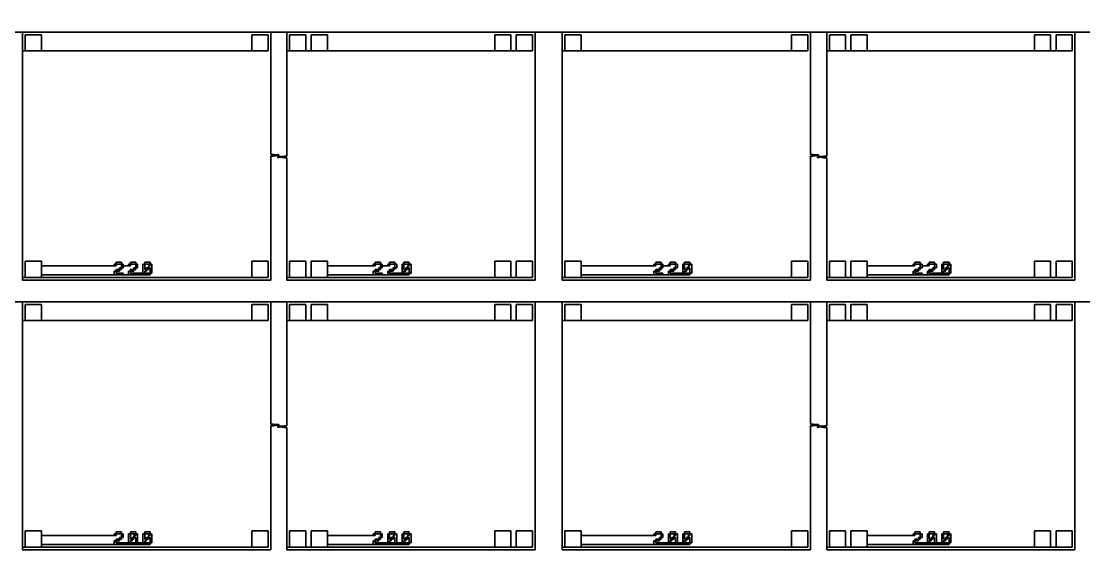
# Model space of a CAD drawing. Extents: x -10 to 10010, y -10 to 10010.
# Drawn here: x 2498 to 4466, y 4000 to 4980 of the extents above; entities that cross this region are included whole.
import ezdxf

# ---------------------------------------------------------------- set-up
doc = ezdxf.new("R2010")
doc.units = 0
for name, color, linetype in [('L100D0', 9, 'CONTINUOUS'), ('L5D0', 4, 'CONTINUOUS'), ('L6D0', 5, 'CONTINUOUS'), ('L7D0', 6, 'CONTINUOUS'), ('L8D0', 7, 'CONTINUOUS')]:
    doc.layers.add(name, color=color, linetype=linetype)

msp = doc.modelspace()

# ---------------------------------------------------------------- linework, layer by layer
at = {"layer": 'L100D0'}
for points in [[(8450, 4960), (1475, 4960), (1475, 5460)], [(2450, 4960), (2500, 4960), (2500, 4500), (2960, 4500), (2960, 4730), (2965, 4730), (2973, 4730.75), (2974.8, 4730.75), (2974.8, 4732.25), (2973, 4732.25), (2965, 4733), (2960, 4733), (2960, 4960), (2990, 4960), (2990, 4730), (2985, 4730), (2977, 4729.25), (2975.2, 4729.25), (2975.2, 4727.75), (2977, 4727.75), (2985, 4727), (2990, 4727), (2990, 4500), (3450, 4500), (3450, 4960), (3500, 4960), (3500, 4500), (3960, 4500), (3960, 4730), (3965, 4730), (3973, 4730.75), (3974.8, 4730.75), (3974.8, 4732.25), (3973, 4732.25), (3965, 4733), (3960, 4733), (3960, 4960), (3990, 4960), (3990, 4730), (3985, 4730), (3977, 4729.25), (3975.2, 4729.25), (3975.2, 4727.75), (3977, 4727.75), (3985, 4727), (3990, 4727), (3990, 4500), (4450, 4500), (4450, 4960), (4500, 4960)], [(8450, 4460), (1475, 4460)], [(2450, 4460), (2500, 4460), (2500, 4000), (2960, 4000), (2960, 4230), (2965, 4230), (2973, 4230.75), (2974.8, 4230.75), (2974.8, 4232.25), (2973, 4232.25), (2965, 4233), (2960, 4233), (2960, 4460), (2990, 4460), (2990, 4230), (2985, 4230), (2977, 4229.25), (2975.2, 4229.25), (2975.2, 4227.75), (2977, 4227.75), (2985, 4227), (2990, 4227), (2990, 4000), (3450, 4000), (3450, 4460), (3500, 4460), (3500, 4000), (3960, 4000), (3960, 4230), (3965, 4230), (3973, 4230.75), (3974.8, 4230.75), (3974.8, 4232.25), (3973, 4232.25), (3965, 4233), (3960, 4233), (3960, 4460), (3990, 4460), (3990, 4230), (3985, 4230), (3977, 4229.25), (3975.2, 4229.25), (3975.2, 4227.75), (3977, 4227.75), (3985, 4227), (3990, 4227), (3990, 4000), (4450, 4000), (4450, 4460), (4500, 4460)]]:
    msp.add_lwpolyline(points, dxfattribs=at)
for points in [[(2505, 4925), (2505, 4955), (2535, 4955), (2535, 4925)], [(2925, 4925), (2925, 4955), (2955, 4955), (2955, 4925)], [(2995, 4925), (2995, 4955), (3025, 4955), (3025, 4925)], [(3035, 4925), (3035, 4955), (3065, 4955), (3065, 4925)], [(3375, 4925), (3375, 4955), (3405, 4955), (3405, 4925)], [(3415, 4925), (3415, 4955), (3445, 4955), (3445, 4925)], [(3505, 4925), (3505, 4955), (3535, 4955), (3535, 4925)], [(3925, 4925), (3925, 4955), (3955, 4955), (3955, 4925)], [(3995, 4925), (3995, 4955), (4025, 4955), (4025, 4925)], [(4035, 4925), (4035, 4955), (4065, 4955), (4065, 4925)], [(4375, 4925), (4375, 4955), (4405, 4955), (4405, 4925)], [(4415, 4925), (4415, 4955), (4445, 4955), (4445, 4925)], [(2505, 4505), (2505, 4535), (2535, 4535), (2535, 4505)], [(2670, 4526.333), (2670, 4529.667), (2673.333, 4529.667), (2673.333, 4526.333)], [(2673.333, 4529.667), (2673.333, 4533), (2683.333, 4533), (2683.333, 4529.667)], [(2683.333, 4523), (2683.333, 4529.667), (2686.667, 4529.667), (2686.667, 4523)], [(2696.667, 4526.333), (2696.667, 4529.667), (2700, 4529.667), (2700, 4526.333)], [(2700, 4529.667), (2700, 4533), (2710, 4533), (2710, 4529.667)], [(2710, 4523), (2710, 4529.667), (2713.333, 4529.667), (2713.333, 4523)], [(2723.333, 4513), (2723.333, 4529.667), (2726.667, 4529.667), (2726.667, 4519.667), (2730, 4519.667), (2730, 4516.333), (2726.667, 4516.333), (2726.667, 4513)], [(2726.667, 4529.667), (2726.667, 4533), (2736.667, 4533), (2736.667, 4529.667)], [(2736.667, 4513), (2736.667, 4523), (2733.333, 4523), (2733.333, 4526.333), (2736.667, 4526.333), (2736.667, 4529.667), (2740, 4529.667), (2740, 4513)], [(2925, 4505), (2925, 4535), (2955, 4535), (2955, 4505)], [(2995, 4505), (2995, 4535), (3025, 4535), (3025, 4505)], [(3035, 4505), (3035, 4535), (3065, 4535), (3065, 4505)], [(3150, 4526.333), (3150, 4529.667), (3153.333, 4529.667), (3153.333, 4526.333)], [(3153.333, 4529.667), (3153.333, 4533), (3163.333, 4533), (3163.333, 4529.667)], [(3163.333, 4523), (3163.333, 4529.667), (3166.667, 4529.667), (3166.667, 4523)], [(3176.667, 4526.333), (3176.667, 4529.667), (3180, 4529.667), (3180, 4526.333)], [(3180, 4529.667), (3180, 4533), (3190, 4533), (3190, 4529.667)], [(3190, 4523), (3190, 4529.667), (3193.333, 4529.667), (3193.333, 4523)], [(3203.333, 4513), (3203.333, 4529.667), (3206.667, 4529.667), (3206.667, 4519.667), (3210, 4519.667), (3210, 4516.333), (3206.667, 4516.333), (3206.667, 4513)], [(3206.667, 4529.667), (3206.667, 4533), (3216.667, 4533), (3216.667, 4529.667)], [(3216.667, 4513), (3216.667, 4523), (3213.333, 4523), (3213.333, 4526.333), (3216.667, 4526.333), (3216.667, 4529.667), (3220, 4529.667), (3220, 4513)], [(3375, 4505), (3375, 4535), (3405, 4535), (3405, 4505)], [(3415, 4505), (3415, 4535), (3445, 4535), (3445, 4505)], [(3505, 4505), (3505, 4535), (3535, 4535), (3535, 4505)], [(3670, 4526.333), (3670, 4529.667), (3673.333, 4529.667), (3673.333, 4526.333)], [(3673.333, 4529.667), (3673.333, 4533), (3683.333, 4533), (3683.333, 4529.667)], [(3683.333, 4523), (3683.333, 4529.667), (3686.667, 4529.667), (3686.667, 4523)], [(3696.667, 4526.333), (3696.667, 4529.667), (3700, 4529.667), (3700, 4526.333)], [(3700, 4529.667), (3700, 4533), (3710, 4533), (3710, 4529.667)], [(3710, 4523), (3710, 4529.667), (3713.333, 4529.667), (3713.333, 4523)], [(3723.333, 4513), (3723.333, 4529.667), (3726.667, 4529.667), (3726.667, 4519.667), (3730, 4519.667), (3730, 4516.333), (3726.667, 4516.333), (3726.667, 4513)], [(3726.667, 4529.667), (3726.667, 4533), (3736.667, 4533), (3736.667, 4529.667)], [(3736.667, 4513), (3736.667, 4523), (3733.333, 4523), (3733.333, 4526.333), (3736.667, 4526.333), (3736.667, 4529.667), (3740, 4529.667), (3740, 4513)], [(3925, 4505), (3925, 4535), (3955, 4535), (3955, 4505)], [(3995, 4505), (3995, 4535), (4025, 4535), (4025, 4505)], [(4035, 4505), (4035, 4535), (4065, 4535), (4065, 4505)], [(4150, 4526.333), (4150, 4529.667), (4153.333, 4529.667), (4153.333, 4526.333)], [(4153.333, 4529.667), (4153.333, 4533), (4163.333, 4533), (4163.333, 4529.667)], [(4163.333, 4523), (4163.333, 4529.667), (4166.667, 4529.667), (4166.667, 4523)], [(4176.667, 4526.333), (4176.667, 4529.667), (4180, 4529.667), (4180, 4526.333)], [(4180, 4529.667), (4180, 4533), (4190, 4533), (4190, 4529.667)], [(4190, 4523), (4190, 4529.667), (4193.333, 4529.667), (4193.333, 4523)], [(4203.333, 4513), (4203.333, 4529.667), (4206.667, 4529.667), (4206.667, 4519.667), (4210, 4519.667), (4210, 4516.333), (4206.667, 4516.333), (4206.667, 4513)], [(4206.667, 4529.667), (4206.667, 4533), (4216.667, 4533), (4216.667, 4529.667)], [(4216.667, 4513), (4216.667, 4523), (4213.333, 4523), (4213.333, 4526.333), (4216.667, 4526.333), (4216.667, 4529.667), (4220, 4529.667), (4220, 4513)], [(4375, 4505), (4375, 4535), (4405, 4535), (4405, 4505)], [(4415, 4505), (4415, 4535), (4445, 4535), (4445, 4505)], [(2670, 4509.667), (2670, 4516.333), (2673.333, 4516.333), (2673.333, 4513), (2686.667, 4513), (2686.667, 4509.667)], [(2673.333, 4516.333), (2673.333, 4519.667), (2680, 4519.667), (2680, 4516.333)], [(2680, 4519.667), (2680, 4523), (2683.333, 4523), (2683.333, 4519.667)], [(2696.667, 4509.667), (2696.667, 4516.333), (2700, 4516.333), (2700, 4513), (2713.333, 4513), (2713.333, 4509.667)], [(2700, 4516.333), (2700, 4519.667), (2706.667, 4519.667), (2706.667, 4516.333)], [(2706.667, 4519.667), (2706.667, 4523), (2710, 4523), (2710, 4519.667)], [(2726.667, 4509.667), (2726.667, 4513), (2736.667, 4513), (2736.667, 4509.667)], [(2730, 4519.667), (2730, 4523), (2733.333, 4523), (2733.333, 4519.667)], [(3150, 4509.667), (3150, 4516.333), (3153.333, 4516.333), (3153.333, 4513), (3166.667, 4513), (3166.667, 4509.667)], [(3153.333, 4516.333), (3153.333, 4519.667), (3160, 4519.667), (3160, 4516.333)], [(3160, 4519.667), (3160, 4523), (3163.333, 4523), (3163.333, 4519.667)], [(3176.667, 4509.667), (3176.667, 4516.333), (3180, 4516.333), (3180, 4513), (3193.333, 4513), (3193.333, 4509.667)], [(3180, 4516.333), (3180, 4519.667), (3186.667, 4519.667), (3186.667, 4516.333)], [(3186.667, 4519.667), (3186.667, 4523), (3190, 4523), (3190, 4519.667)], [(3206.667, 4509.667), (3206.667, 4513), (3216.667, 4513), (3216.667, 4509.667)], [(3210, 4519.667), (3210, 4523), (3213.333, 4523), (3213.333, 4519.667)], [(3670, 4509.667), (3670, 4516.333), (3673.333, 4516.333), (3673.333, 4513), (3686.667, 4513), (3686.667, 4509.667)], [(3673.333, 4516.333), (3673.333, 4519.667), (3680, 4519.667), (3680, 4516.333)], [(3680, 4519.667), (3680, 4523), (3683.333, 4523), (3683.333, 4519.667)], [(3696.667, 4509.667), (3696.667, 4516.333), (3700, 4516.333), (3700, 4513), (3713.333, 4513), (3713.333, 4509.667)], [(3700, 4516.333), (3700, 4519.667), (3706.667, 4519.667), (3706.667, 4516.333)], [(3706.667, 4519.667), (3706.667, 4523), (3710, 4523), (3710, 4519.667)], [(3726.667, 4509.667), (3726.667, 4513), (3736.667, 4513), (3736.667, 4509.667)], [(3730, 4519.667), (3730, 4523), (3733.333, 4523), (3733.333, 4519.667)], [(4150, 4509.667), (4150, 4516.333), (4153.333, 4516.333), (4153.333, 4513), (4166.667, 4513), (4166.667, 4509.667)], [(4153.333, 4516.333), (4153.333, 4519.667), (4160, 4519.667), (4160, 4516.333)], [(4160, 4519.667), (4160, 4523), (4163.333, 4523), (4163.333, 4519.667)], [(4176.667, 4509.667), (4176.667, 4516.333), (4180, 4516.333), (4180, 4513), (4193.333, 4513), (4193.333, 4509.667)], [(4180, 4516.333), (4180, 4519.667), (4186.667, 4519.667), (4186.667, 4516.333)], [(4186.667, 4519.667), (4186.667, 4523), (4190, 4523), (4190, 4519.667)], [(4206.667, 4509.667), (4206.667, 4513), (4216.667, 4513), (4216.667, 4509.667)], [(4210, 4519.667), (4210, 4523), (4213.333, 4523), (4213.333, 4519.667)], [(2505, 4425), (2505, 4455), (2535, 4455), (2535, 4425)], [(2925, 4425), (2925, 4455), (2955, 4455), (2955, 4425)], [(2995, 4425), (2995, 4455), (3025, 4455), (3025, 4425)], [(3035, 4425), (3035, 4455), (3065, 4455), (3065, 4425)], [(3375, 4425), (3375, 4455), (3405, 4455), (3405, 4425)], [(3415, 4425), (3415, 4455), (3445, 4455), (3445, 4425)], [(3505, 4425), (3505, 4455), (3535, 4455), (3535, 4425)], [(3925, 4425), (3925, 4455), (3955, 4455), (3955, 4425)], [(3995, 4425), (3995, 4455), (4025, 4455), (4025, 4425)], [(4035, 4425), (4035, 4455), (4065, 4455), (4065, 4425)], [(4375, 4425), (4375, 4455), (4405, 4455), (4405, 4425)], [(4415, 4425), (4415, 4455), (4445, 4455), (4445, 4425)], [(2505, 4005), (2505, 4035), (2535, 4035), (2535, 4005)], [(2670, 4026.333), (2670, 4029.667), (2673.333, 4029.667), (2673.333, 4026.333)], [(2670, 4009.667), (2670, 4016.333), (2673.333, 4016.333), (2673.333, 4013), (2686.667, 4013), (2686.667, 4009.667)], [(2673.333, 4029.667), (2673.333, 4033), (2683.333, 4033), (2683.333, 4029.667)], [(2673.333, 4016.333), (2673.333, 4019.667), (2680, 4019.667), (2680, 4016.333)], [(2680, 4019.667), (2680, 4023), (2683.333, 4023), (2683.333, 4019.667)], [(2683.333, 4023), (2683.333, 4029.667), (2686.667, 4029.667), (2686.667, 4023)], [(2696.667, 4013), (2696.667, 4029.667), (2700, 4029.667), (2700, 4019.667), (2703.333, 4019.667), (2703.333, 4016.333), (2700, 4016.333), (2700, 4013)], [(2700, 4029.667), (2700, 4033), (2710, 4033), (2710, 4029.667)], [(2703.333, 4019.667), (2703.333, 4023), (2706.667, 4023), (2706.667, 4019.667)], [(2710, 4013), (2710, 4023), (2706.667, 4023), (2706.667, 4026.333), (2710, 4026.333), (2710, 4029.667), (2713.333, 4029.667), (2713.333, 4013)], [(2723.333, 4013), (2723.333, 4029.667), (2726.667, 4029.667), (2726.667, 4019.667), (2730, 4019.667), (2730, 4016.333), (2726.667, 4016.333), (2726.667, 4013)], [(2726.667, 4029.667), (2726.667, 4033), (2736.667, 4033), (2736.667, 4029.667)], [(2730, 4019.667), (2730, 4023), (2733.333, 4023), (2733.333, 4019.667)], [(2736.667, 4013), (2736.667, 4023), (2733.333, 4023), (2733.333, 4026.333), (2736.667, 4026.333), (2736.667, 4029.667), (2740, 4029.667), (2740, 4013)], [(2925, 4005), (2925, 4035), (2955, 4035), (2955, 4005)], [(2995, 4005), (2995, 4035), (3025, 4035), (3025, 4005)], [(3035, 4005), (3035, 4035), (3065, 4035), (3065, 4005)], [(3150, 4026.333), (3150, 4029.667), (3153.333, 4029.667), (3153.333, 4026.333)], [(3150, 4009.667), (3150, 4016.333), (3153.333, 4016.333), (3153.333, 4013), (3166.667, 4013), (3166.667, 4009.667)], [(3153.333, 4029.667), (3153.333, 4033), (3163.333, 4033), (3163.333, 4029.667)], [(3153.333, 4016.333), (3153.333, 4019.667), (3160, 4019.667), (3160, 4016.333)], [(3160, 4019.667), (3160, 4023), (3163.333, 4023), (3163.333, 4019.667)], [(3163.333, 4023), (3163.333, 4029.667), (3166.667, 4029.667), (3166.667, 4023)], [(3176.667, 4013), (3176.667, 4029.667), (3180, 4029.667), (3180, 4019.667), (3183.333, 4019.667), (3183.333, 4016.333), (3180, 4016.333), (3180, 4013)], [(3180, 4029.667), (3180, 4033), (3190, 4033), (3190, 4029.667)], [(3183.333, 4019.667), (3183.333, 4023), (3186.667, 4023), (3186.667, 4019.667)], [(3190, 4013), (3190, 4023), (3186.667, 4023), (3186.667, 4026.333), (3190, 4026.333), (3190, 4029.667), (3193.333, 4029.667), (3193.333, 4013)], [(3203.333, 4013), (3203.333, 4029.667), (3206.667, 4029.667), (3206.667, 4019.667), (3210, 4019.667), (3210, 4016.333), (3206.667, 4016.333), (3206.667, 4013)], [(3206.667, 4029.667), (3206.667, 4033), (3216.667, 4033), (3216.667, 4029.667)], [(3210, 4019.667), (3210, 4023), (3213.333, 4023), (3213.333, 4019.667)], [(3216.667, 4013), (3216.667, 4023), (3213.333, 4023), (3213.333, 4026.333), (3216.667, 4026.333), (3216.667, 4029.667), (3220, 4029.667), (3220, 4013)], [(3375, 4005), (3375, 4035), (3405, 4035), (3405, 4005)], [(3415, 4005), (3415, 4035), (3445, 4035), (3445, 4005)], [(3505, 4005), (3505, 4035), (3535, 4035), (3535, 4005)], [(3670, 4026.333), (3670, 4029.667), (3673.333, 4029.667), (3673.333, 4026.333)], [(3670, 4009.667), (3670, 4016.333), (3673.333, 4016.333), (3673.333, 4013), (3686.667, 4013), (3686.667, 4009.667)], [(3673.333, 4029.667), (3673.333, 4033), (3683.333, 4033), (3683.333, 4029.667)], [(3673.333, 4016.333), (3673.333, 4019.667), (3680, 4019.667), (3680, 4016.333)], [(3680, 4019.667), (3680, 4023), (3683.333, 4023), (3683.333, 4019.667)], [(3683.333, 4023), (3683.333, 4029.667), (3686.667, 4029.667), (3686.667, 4023)], [(3696.667, 4013), (3696.667, 4029.667), (3700, 4029.667), (3700, 4019.667), (3703.333, 4019.667), (3703.333, 4016.333), (3700, 4016.333), (3700, 4013)], [(3700, 4029.667), (3700, 4033), (3710, 4033), (3710, 4029.667)], [(3703.333, 4019.667), (3703.333, 4023), (3706.667, 4023), (3706.667, 4019.667)], [(3710, 4013), (3710, 4023), (3706.667, 4023), (3706.667, 4026.333), (3710, 4026.333), (3710, 4029.667), (3713.333, 4029.667), (3713.333, 4013)], [(3723.333, 4013), (3723.333, 4029.667), (3726.667, 4029.667), (3726.667, 4019.667), (3730, 4019.667), (3730, 4016.333), (3726.667, 4016.333), (3726.667, 4013)], [(3726.667, 4029.667), (3726.667, 4033), (3736.667, 4033), (3736.667, 4029.667)], [(3730, 4019.667), (3730, 4023), (3733.333, 4023), (3733.333, 4019.667)], [(3736.667, 4013), (3736.667, 4023), (3733.333, 4023), (3733.333, 4026.333), (3736.667, 4026.333), (3736.667, 4029.667), (3740, 4029.667), (3740, 4013)], [(3925, 4005), (3925, 4035), (3955, 4035), (3955, 4005)], [(3995, 4005), (3995, 4035), (4025, 4035), (4025, 4005)], [(4035, 4005), (4035, 4035), (4065, 4035), (4065, 4005)], [(4150, 4026.333), (4150, 4029.667), (4153.333, 4029.667), (4153.333, 4026.333)], [(4150, 4009.667), (4150, 4016.333), (4153.333, 4016.333), (4153.333, 4013), (4166.667, 4013), (4166.667, 4009.667)], [(4153.333, 4029.667), (4153.333, 4033), (4163.333, 4033), (4163.333, 4029.667)], [(4153.333, 4016.333), (4153.333, 4019.667), (4160, 4019.667), (4160, 4016.333)], [(4160, 4019.667), (4160, 4023), (4163.333, 4023), (4163.333, 4019.667)], [(4163.333, 4023), (4163.333, 4029.667), (4166.667, 4029.667), (4166.667, 4023)], [(4176.667, 4013), (4176.667, 4029.667), (4180, 4029.667), (4180, 4019.667), (4183.333, 4019.667), (4183.333, 4016.333), (4180, 4016.333), (4180, 4013)], [(4180, 4029.667), (4180, 4033), (4190, 4033), (4190, 4029.667)], [(4183.333, 4019.667), (4183.333, 4023), (4186.667, 4023), (4186.667, 4019.667)], [(4190, 4013), (4190, 4023), (4186.667, 4023), (4186.667, 4026.333), (4190, 4026.333), (4190, 4029.667), (4193.333, 4029.667), (4193.333, 4013)], [(4203.333, 4013), (4203.333, 4029.667), (4206.667, 4029.667), (4206.667, 4019.667), (4210, 4019.667), (4210, 4016.333), (4206.667, 4016.333), (4206.667, 4013)], [(4206.667, 4029.667), (4206.667, 4033), (4216.667, 4033), (4216.667, 4029.667)], [(4210, 4019.667), (4210, 4023), (4213.333, 4023), (4213.333, 4019.667)], [(4216.667, 4013), (4216.667, 4023), (4213.333, 4023), (4213.333, 4026.333), (4216.667, 4026.333), (4216.667, 4029.667), (4220, 4029.667), (4220, 4013)], [(4375, 4005), (4375, 4035), (4405, 4035), (4405, 4005)], [(4415, 4005), (4415, 4035), (4445, 4035), (4445, 4005)], [(2700, 4009.667), (2700, 4013), (2710, 4013), (2710, 4009.667)], [(2726.667, 4009.667), (2726.667, 4013), (2736.667, 4013), (2736.667, 4009.667)], [(3180, 4009.667), (3180, 4013), (3190, 4013), (3190, 4009.667)], [(3206.667, 4009.667), (3206.667, 4013), (3216.667, 4013), (3216.667, 4009.667)], [(3700, 4009.667), (3700, 4013), (3710, 4013), (3710, 4009.667)], [(3726.667, 4009.667), (3726.667, 4013), (3736.667, 4013), (3736.667, 4009.667)], [(4180, 4009.667), (4180, 4013), (4190, 4013), (4190, 4009.667)], [(4206.667, 4009.667), (4206.667, 4013), (4216.667, 4013), (4216.667, 4009.667)]]:
    msp.add_lwpolyline(points, close=True, dxfattribs=at)
at = {"layer": 'L5D0'}
for points in [[(2500, 4500), (2500, 4505), (2505, 4505), (2535, 4505), (2925, 4505), (2955, 4505), (2955, 4535), (2925, 4535), (2925, 4505), (2535, 4505), (2535, 4509.667), (2670, 4509.667), (2686.667, 4509.667), (2696.667, 4509.667), (2713.333, 4509.667), (2726.667, 4509.667), (2736.667, 4509.667), (2736.667, 4513), (2726.667, 4513), (2726.667, 4509.667), (2713.333, 4509.667), (2713.333, 4513), (2700, 4513), (2723.333, 4513), (2726.667, 4513), (2726.667, 4516.333), (2730, 4516.333), (2730, 4519.667), (2726.667, 4519.667), (2730, 4519.667), (2733.333, 4519.667), (2733.333, 4523), (2736.667, 4523), (2736.667, 4513), (2740, 4513), (2740, 4529.667), (2736.667, 4529.667), (2736.667, 4526.333), (2733.333, 4526.333), (2733.333, 4523), (2730, 4523), (2730, 4519.667), (2726.667, 4519.667), (2726.667, 4529.667), (2736.667, 4529.667), (2736.667, 4533), (2726.667, 4533), (2726.667, 4529.667), (2723.333, 4529.667), (2723.333, 4513), (2700, 4513), (2700, 4516.333), (2706.667, 4516.333), (2706.667, 4519.667), (2710, 4519.667), (2710, 4523), (2713.333, 4523), (2713.333, 4529.667), (2710, 4529.667), (2710, 4523), (2706.667, 4523), (2706.667, 4519.667), (2700, 4519.667), (2700, 4516.333), (2696.667, 4516.333), (2696.667, 4509.667), (2686.667, 4509.667), (2686.667, 4513), (2673.333, 4513), (2673.333, 4516.333), (2680, 4516.333), (2680, 4519.667), (2683.333, 4519.667), (2683.333, 4523), (2686.667, 4523), (2686.667, 4526.333), (2696.667, 4526.333), (2700, 4526.333), (2700, 4529.667), (2710, 4529.667), (2710, 4533), (2700, 4533), (2700, 4529.667), (2696.667, 4529.667), (2696.667, 4526.333), (2686.667, 4526.333), (2686.667, 4529.667), (2683.333, 4529.667), (2683.333, 4523), (2680, 4523), (2680, 4519.667), (2673.333, 4519.667), (2673.333, 4516.333), (2670, 4516.333), (2670, 4509.667), (2535, 4509.667), (2535, 4526.333), (2670, 4526.333), (2673.333, 4526.333), (2673.333, 4529.667), (2683.333, 4529.667), (2683.333, 4533), (2673.333, 4533), (2673.333, 4529.667), (2670, 4529.667), (2670, 4526.333), (2535, 4526.333), (2535, 4535), (2505, 4535), (2505, 4505), (2500, 4505), (2500, 4925), (2505, 4925), (2535, 4925), (2925, 4925), (2955, 4925), (2955, 4955), (2925, 4955), (2925, 4925), (2535, 4925), (2535, 4955), (2505, 4955), (2505, 4925), (2500, 4925), (2500, 4960), (2960, 4960), (2960, 4733), (2965, 4733), (2973, 4732.25), (2974.8, 4732.25), (2974.8, 4730.75), (2973, 4730.75), (2965, 4730), (2960, 4730), (2960, 4500)], [(2990, 4500), (2990, 4505), (2995, 4505), (3025, 4505), (3035, 4505), (3065, 4505), (3375, 4505), (3405, 4505), (3415, 4505), (3445, 4505), (3445, 4535), (3415, 4535), (3415, 4505), (3405, 4505), (3405, 4535), (3375, 4535), (3375, 4505), (3065, 4505), (3065, 4509.667), (3150, 4509.667), (3166.667, 4509.667), (3176.667, 4509.667), (3193.333, 4509.667), (3206.667, 4509.667), (3216.667, 4509.667), (3216.667, 4513), (3206.667, 4513), (3206.667, 4509.667), (3193.333, 4509.667), (3193.333, 4513), (3180, 4513), (3203.333, 4513), (3206.667, 4513), (3206.667, 4516.333), (3210, 4516.333), (3210, 4519.667), (3206.667, 4519.667), (3210, 4519.667), (3213.333, 4519.667), (3213.333, 4523), (3216.667, 4523), (3216.667, 4513), (3220, 4513), (3220, 4529.667), (3216.667, 4529.667), (3216.667, 4526.333), (3213.333, 4526.333), (3213.333, 4523), (3210, 4523), (3210, 4519.667), (3206.667, 4519.667), (3206.667, 4529.667), (3216.667, 4529.667), (3216.667, 4533), (3206.667, 4533), (3206.667, 4529.667), (3203.333, 4529.667), (3203.333, 4513), (3180, 4513), (3180, 4516.333), (3186.667, 4516.333), (3186.667, 4519.667), (3190, 4519.667), (3190, 4523), (3193.333, 4523), (3193.333, 4529.667), (3190, 4529.667), (3190, 4523), (3186.667, 4523), (3186.667, 4519.667), (3180, 4519.667), (3180, 4516.333), (3176.667, 4516.333), (3176.667, 4509.667), (3166.667, 4509.667), (3166.667, 4513), (3153.333, 4513), (3153.333, 4516.333), (3160, 4516.333), (3160, 4519.667), (3163.333, 4519.667), (3163.333, 4523), (3166.667, 4523), (3166.667, 4526.333), (3176.667, 4526.333), (3180, 4526.333), (3180, 4529.667), (3190, 4529.667), (3190, 4533), (3180, 4533), (3180, 4529.667), (3176.667, 4529.667), (3176.667, 4526.333), (3166.667, 4526.333), (3166.667, 4529.667), (3163.333, 4529.667), (3163.333, 4523), (3160, 4523), (3160, 4519.667), (3153.333, 4519.667), (3153.333, 4516.333), (3150, 4516.333), (3150, 4509.667), (3065, 4509.667), (3065, 4526.333), (3150, 4526.333), (3153.333, 4526.333), (3153.333, 4529.667), (3163.333, 4529.667), (3163.333, 4533), (3153.333, 4533), (3153.333, 4529.667), (3150, 4529.667), (3150, 4526.333), (3065, 4526.333), (3065, 4535), (3035, 4535), (3035, 4505), (3025, 4505), (3025, 4535), (2995, 4535), (2995, 4505), (2990, 4505), (2990, 4727), (2985, 4727), (2977, 4727.75), (2975.2, 4727.75), (2975.2, 4729.25), (2977, 4729.25), (2985, 4730), (2990, 4730), (2990, 4925), (2995, 4925), (3025, 4925), (3035, 4925), (3065, 4925), (3375, 4925), (3405, 4925), (3415, 4925), (3445, 4925), (3445, 4955), (3415, 4955), (3415, 4925), (3405, 4925), (3405, 4955), (3375, 4955), (3375, 4925), (3065, 4925), (3065, 4955), (3035, 4955), (3035, 4925), (3025, 4925), (3025, 4955), (2995, 4955), (2995, 4925), (2990, 4925), (2990, 4960), (3450, 4960), (3450, 4500)], [(3500, 4500), (3500, 4505), (3505, 4505), (3535, 4505), (3925, 4505), (3955, 4505), (3955, 4535), (3925, 4535), (3925, 4505), (3535, 4505), (3535, 4509.667), (3670, 4509.667), (3686.667, 4509.667), (3696.667, 4509.667), (3713.333, 4509.667), (3726.667, 4509.667), (3736.667, 4509.667), (3736.667, 4513), (3726.667, 4513), (3726.667, 4509.667), (3713.333, 4509.667), (3713.333, 4513), (3700, 4513), (3723.333, 4513), (3726.667, 4513), (3726.667, 4516.333), (3730, 4516.333), (3730, 4519.667), (3726.667, 4519.667), (3730, 4519.667), (3733.333, 4519.667), (3733.333, 4523), (3736.667, 4523), (3736.667, 4513), (3740, 4513), (3740, 4529.667), (3736.667, 4529.667), (3736.667, 4526.333), (3733.333, 4526.333), (3733.333, 4523), (3730, 4523), (3730, 4519.667), (3726.667, 4519.667), (3726.667, 4529.667), (3736.667, 4529.667), (3736.667, 4533), (3726.667, 4533), (3726.667, 4529.667), (3723.333, 4529.667), (3723.333, 4513), (3700, 4513), (3700, 4516.333), (3706.667, 4516.333), (3706.667, 4519.667), (3710, 4519.667), (3710, 4523), (3713.333, 4523), (3713.333, 4529.667), (3710, 4529.667), (3710, 4523), (3706.667, 4523), (3706.667, 4519.667), (3700, 4519.667), (3700, 4516.333), (3696.667, 4516.333), (3696.667, 4509.667), (3686.667, 4509.667), (3686.667, 4513), (3673.333, 4513), (3673.333, 4516.333), (3680, 4516.333), (3680, 4519.667), (3683.333, 4519.667), (3683.333, 4523), (3686.667, 4523), (3686.667, 4526.333), (3696.667, 4526.333), (3700, 4526.333), (3700, 4529.667), (3710, 4529.667), (3710, 4533), (3700, 4533), (3700, 4529.667), (3696.667, 4529.667), (3696.667, 4526.333), (3686.667, 4526.333), (3686.667, 4529.667), (3683.333, 4529.667), (3683.333, 4523), (3680, 4523), (3680, 4519.667), (3673.333, 4519.667), (3673.333, 4516.333), (3670, 4516.333), (3670, 4509.667), (3535, 4509.667), (3535, 4526.333), (3670, 4526.333), (3673.333, 4526.333), (3673.333, 4529.667), (3683.333, 4529.667), (3683.333, 4533), (3673.333, 4533), (3673.333, 4529.667), (3670, 4529.667), (3670, 4526.333), (3535, 4526.333), (3535, 4535), (3505, 4535), (3505, 4505), (3500, 4505), (3500, 4925), (3505, 4925), (3535, 4925), (3925, 4925), (3955, 4925), (3955, 4955), (3925, 4955), (3925, 4925), (3535, 4925), (3535, 4955), (3505, 4955), (3505, 4925), (3500, 4925), (3500, 4960), (3960, 4960), (3960, 4733), (3965, 4733), (3973, 4732.25), (3974.8, 4732.25), (3974.8, 4730.75), (3973, 4730.75), (3965, 4730), (3960, 4730), (3960, 4500)], [(3990, 4500), (3990, 4505), (3995, 4505), (4025, 4505), (4035, 4505), (4065, 4505), (4375, 4505), (4405, 4505), (4415, 4505), (4445, 4505), (4445, 4535), (4415, 4535), (4415, 4505), (4405, 4505), (4405, 4535), (4375, 4535), (4375, 4505), (4065, 4505), (4065, 4509.667), (4150, 4509.667), (4166.667, 4509.667), (4176.667, 4509.667), (4193.333, 4509.667), (4206.667, 4509.667), (4216.667, 4509.667), (4216.667, 4513), (4206.667, 4513), (4206.667, 4509.667), (4193.333, 4509.667), (4193.333, 4513), (4180, 4513), (4203.333, 4513), (4206.667, 4513), (4206.667, 4516.333), (4210, 4516.333), (4210, 4519.667), (4206.667, 4519.667), (4210, 4519.667), (4213.333, 4519.667), (4213.333, 4523), (4216.667, 4523), (4216.667, 4513), (4220, 4513), (4220, 4529.667), (4216.667, 4529.667), (4216.667, 4526.333), (4213.333, 4526.333), (4213.333, 4523), (4210, 4523), (4210, 4519.667), (4206.667, 4519.667), (4206.667, 4529.667), (4216.667, 4529.667), (4216.667, 4533), (4206.667, 4533), (4206.667, 4529.667), (4203.333, 4529.667), (4203.333, 4513), (4180, 4513), (4180, 4516.333), (4186.667, 4516.333), (4186.667, 4519.667), (4190, 4519.667), (4190, 4523), (4193.333, 4523), (4193.333, 4529.667), (4190, 4529.667), (4190, 4523), (4186.667, 4523), (4186.667, 4519.667), (4180, 4519.667), (4180, 4516.333), (4176.667, 4516.333), (4176.667, 4509.667), (4166.667, 4509.667), (4166.667, 4513), (4153.333, 4513), (4153.333, 4516.333), (4160, 4516.333), (4160, 4519.667), (4163.333, 4519.667), (4163.333, 4523), (4166.667, 4523), (4166.667, 4526.333), (4176.667, 4526.333), (4180, 4526.333), (4180, 4529.667), (4190, 4529.667), (4190, 4533), (4180, 4533), (4180, 4529.667), (4176.667, 4529.667), (4176.667, 4526.333), (4166.667, 4526.333), (4166.667, 4529.667), (4163.333, 4529.667), (4163.333, 4523), (4160, 4523), (4160, 4519.667), (4153.333, 4519.667), (4153.333, 4516.333), (4150, 4516.333), (4150, 4509.667), (4065, 4509.667), (4065, 4526.333), (4150, 4526.333), (4153.333, 4526.333), (4153.333, 4529.667), (4163.333, 4529.667), (4163.333, 4533), (4153.333, 4533), (4153.333, 4529.667), (4150, 4529.667), (4150, 4526.333), (4065, 4526.333), (4065, 4535), (4035, 4535), (4035, 4505), (4025, 4505), (4025, 4535), (3995, 4535), (3995, 4505), (3990, 4505), (3990, 4727), (3985, 4727), (3977, 4727.75), (3975.2, 4727.75), (3975.2, 4729.25), (3977, 4729.25), (3985, 4730), (3990, 4730), (3990, 4925), (3995, 4925), (4025, 4925), (4035, 4925), (4065, 4925), (4375, 4925), (4405, 4925), (4415, 4925), (4445, 4925), (4445, 4955), (4415, 4955), (4415, 4925), (4405, 4925), (4405, 4955), (4375, 4955), (4375, 4925), (4065, 4925), (4065, 4955), (4035, 4955), (4035, 4925), (4025, 4925), (4025, 4955), (3995, 4955), (3995, 4925), (3990, 4925), (3990, 4960), (4450, 4960), (4450, 4500)], [(2500, 4000), (2500, 4005), (2505, 4005), (2535, 4005), (2925, 4005), (2955, 4005), (2955, 4035), (2925, 4035), (2925, 4005), (2535, 4005), (2535, 4009.667), (2670, 4009.667), (2686.667, 4009.667), (2700, 4009.667), (2710, 4009.667), (2726.667, 4009.667), (2736.667, 4009.667), (2736.667, 4013), (2726.667, 4013), (2726.667, 4009.667), (2710, 4009.667), (2710, 4013), (2700, 4013), (2700, 4009.667), (2686.667, 4009.667), (2686.667, 4013), (2673.333, 4013), (2696.667, 4013), (2700, 4013), (2700, 4016.333), (2703.333, 4016.333), (2703.333, 4019.667), (2700, 4019.667), (2703.333, 4019.667), (2706.667, 4019.667), (2706.667, 4023), (2710, 4023), (2710, 4013), (2713.333, 4013), (2723.333, 4013), (2726.667, 4013), (2726.667, 4016.333), (2730, 4016.333), (2730, 4019.667), (2726.667, 4019.667), (2730, 4019.667), (2733.333, 4019.667), (2733.333, 4023), (2736.667, 4023), (2736.667, 4013), (2740, 4013), (2740, 4029.667), (2736.667, 4029.667), (2736.667, 4026.333), (2733.333, 4026.333), (2733.333, 4023), (2730, 4023), (2730, 4019.667), (2726.667, 4019.667), (2726.667, 4029.667), (2736.667, 4029.667), (2736.667, 4033), (2726.667, 4033), (2726.667, 4029.667), (2723.333, 4029.667), (2723.333, 4013), (2713.333, 4013), (2713.333, 4029.667), (2710, 4029.667), (2710, 4026.333), (2706.667, 4026.333), (2706.667, 4023), (2703.333, 4023), (2703.333, 4019.667), (2700, 4019.667), (2700, 4029.667), (2710, 4029.667), (2710, 4033), (2700, 4033), (2700, 4029.667), (2696.667, 4029.667), (2696.667, 4013), (2673.333, 4013), (2673.333, 4016.333), (2680, 4016.333), (2680, 4019.667), (2683.333, 4019.667), (2683.333, 4023), (2686.667, 4023), (2686.667, 4029.667), (2683.333, 4029.667), (2683.333, 4023), (2680, 4023), (2680, 4019.667), (2673.333, 4019.667), (2673.333, 4016.333), (2670, 4016.333), (2670, 4009.667), (2535, 4009.667), (2535, 4026.333), (2670, 4026.333), (2673.333, 4026.333), (2673.333, 4029.667), (2683.333, 4029.667), (2683.333, 4033), (2673.333, 4033), (2673.333, 4029.667), (2670, 4029.667), (2670, 4026.333), (2535, 4026.333), (2535, 4035), (2505, 4035), (2505, 4005), (2500, 4005), (2500, 4425), (2505, 4425), (2535, 4425), (2925, 4425), (2955, 4425), (2955, 4455), (2925, 4455), (2925, 4425), (2535, 4425), (2535, 4455), (2505, 4455), (2505, 4425), (2500, 4425), (2500, 4460), (2960, 4460), (2960, 4233), (2965, 4233), (2973, 4232.25), (2974.8, 4232.25), (2974.8, 4230.75), (2973, 4230.75), (2965, 4230), (2960, 4230), (2960, 4000)], [(2990, 4000), (2990, 4005), (2995, 4005), (3025, 4005), (3035, 4005), (3065, 4005), (3375, 4005), (3405, 4005), (3415, 4005), (3445, 4005), (3445, 4035), (3415, 4035), (3415, 4005), (3405, 4005), (3405, 4035), (3375, 4035), (3375, 4005), (3065, 4005), (3065, 4009.667), (3150, 4009.667), (3166.667, 4009.667), (3180, 4009.667), (3190, 4009.667), (3206.667, 4009.667), (3216.667, 4009.667), (3216.667, 4013), (3206.667, 4013), (3206.667, 4009.667), (3190, 4009.667), (3190, 4013), (3180, 4013), (3180, 4009.667), (3166.667, 4009.667), (3166.667, 4013), (3153.333, 4013), (3176.667, 4013), (3180, 4013), (3180, 4016.333), (3183.333, 4016.333), (3183.333, 4019.667), (3180, 4019.667), (3183.333, 4019.667), (3186.667, 4019.667), (3186.667, 4023), (3190, 4023), (3190, 4013), (3193.333, 4013), (3203.333, 4013), (3206.667, 4013), (3206.667, 4016.333), (3210, 4016.333), (3210, 4019.667), (3206.667, 4019.667), (3210, 4019.667), (3213.333, 4019.667), (3213.333, 4023), (3216.667, 4023), (3216.667, 4013), (3220, 4013), (3220, 4029.667), (3216.667, 4029.667), (3216.667, 4026.333), (3213.333, 4026.333), (3213.333, 4023), (3210, 4023), (3210, 4019.667), (3206.667, 4019.667), (3206.667, 4029.667), (3216.667, 4029.667), (3216.667, 4033), (3206.667, 4033), (3206.667, 4029.667), (3203.333, 4029.667), (3203.333, 4013), (3193.333, 4013), (3193.333, 4029.667), (3190, 4029.667), (3190, 4026.333), (3186.667, 4026.333), (3186.667, 4023), (3183.333, 4023), (3183.333, 4019.667), (3180, 4019.667), (3180, 4029.667), (3190, 4029.667), (3190, 4033), (3180, 4033), (3180, 4029.667), (3176.667, 4029.667), (3176.667, 4013), (3153.333, 4013), (3153.333, 4016.333), (3160, 4016.333), (3160, 4019.667), (3163.333, 4019.667), (3163.333, 4023), (3166.667, 4023), (3166.667, 4029.667), (3163.333, 4029.667), (3163.333, 4023), (3160, 4023), (3160, 4019.667), (3153.333, 4019.667), (3153.333, 4016.333), (3150, 4016.333), (3150, 4009.667), (3065, 4009.667), (3065, 4026.333), (3150, 4026.333), (3153.333, 4026.333), (3153.333, 4029.667), (3163.333, 4029.667), (3163.333, 4033), (3153.333, 4033), (3153.333, 4029.667), (3150, 4029.667), (3150, 4026.333), (3065, 4026.333), (3065, 4035), (3035, 4035), (3035, 4005), (3025, 4005), (3025, 4035), (2995, 4035), (2995, 4005), (2990, 4005), (2990, 4227), (2985, 4227), (2977, 4227.75), (2975.2, 4227.75), (2975.2, 4229.25), (2977, 4229.25), (2985, 4230), (2990, 4230), (2990, 4425), (2995, 4425), (3025, 4425), (3035, 4425), (3065, 4425), (3375, 4425), (3405, 4425), (3415, 4425), (3445, 4425), (3445, 4455), (3415, 4455), (3415, 4425), (3405, 4425), (3405, 4455), (3375, 4455), (3375, 4425), (3065, 4425), (3065, 4455), (3035, 4455), (3035, 4425), (3025, 4425), (3025, 4455), (2995, 4455), (2995, 4425), (2990, 4425), (2990, 4460), (3450, 4460), (3450, 4000)], [(3500, 4000), (3500, 4005), (3505, 4005), (3535, 4005), (3925, 4005), (3955, 4005), (3955, 4035), (3925, 4035), (3925, 4005), (3535, 4005), (3535, 4009.667), (3670, 4009.667), (3686.667, 4009.667), (3700, 4009.667), (3710, 4009.667), (3726.667, 4009.667), (3736.667, 4009.667), (3736.667, 4013), (3726.667, 4013), (3726.667, 4009.667), (3710, 4009.667), (3710, 4013), (3700, 4013), (3700, 4009.667), (3686.667, 4009.667), (3686.667, 4013), (3673.333, 4013), (3696.667, 4013), (3700, 4013), (3700, 4016.333), (3703.333, 4016.333), (3703.333, 4019.667), (3700, 4019.667), (3703.333, 4019.667), (3706.667, 4019.667), (3706.667, 4023), (3710, 4023), (3710, 4013), (3713.333, 4013), (3723.333, 4013), (3726.667, 4013), (3726.667, 4016.333), (3730, 4016.333), (3730, 4019.667), (3726.667, 4019.667), (3730, 4019.667), (3733.333, 4019.667), (3733.333, 4023), (3736.667, 4023), (3736.667, 4013), (3740, 4013), (3740, 4029.667), (3736.667, 4029.667), (3736.667, 4026.333), (3733.333, 4026.333), (3733.333, 4023), (3730, 4023), (3730, 4019.667), (3726.667, 4019.667), (3726.667, 4029.667), (3736.667, 4029.667), (3736.667, 4033), (3726.667, 4033), (3726.667, 4029.667), (3723.333, 4029.667), (3723.333, 4013), (3713.333, 4013), (3713.333, 4029.667), (3710, 4029.667), (3710, 4026.333), (3706.667, 4026.333), (3706.667, 4023), (3703.333, 4023), (3703.333, 4019.667), (3700, 4019.667), (3700, 4029.667), (3710, 4029.667), (3710, 4033), (3700, 4033), (3700, 4029.667), (3696.667, 4029.667), (3696.667, 4013), (3673.333, 4013), (3673.333, 4016.333), (3680, 4016.333), (3680, 4019.667), (3683.333, 4019.667), (3683.333, 4023), (3686.667, 4023), (3686.667, 4029.667), (3683.333, 4029.667), (3683.333, 4023), (3680, 4023), (3680, 4019.667), (3673.333, 4019.667), (3673.333, 4016.333), (3670, 4016.333), (3670, 4009.667), (3535, 4009.667), (3535, 4026.333), (3670, 4026.333), (3673.333, 4026.333), (3673.333, 4029.667), (3683.333, 4029.667), (3683.333, 4033), (3673.333, 4033), (3673.333, 4029.667), (3670, 4029.667), (3670, 4026.333), (3535, 4026.333), (3535, 4035), (3505, 4035), (3505, 4005), (3500, 4005), (3500, 4425), (3505, 4425), (3535, 4425), (3925, 4425), (3955, 4425), (3955, 4455), (3925, 4455), (3925, 4425), (3535, 4425), (3535, 4455), (3505, 4455), (3505, 4425), (3500, 4425), (3500, 4460), (3960, 4460), (3960, 4233), (3965, 4233), (3973, 4232.25), (3974.8, 4232.25), (3974.8, 4230.75), (3973, 4230.75), (3965, 4230), (3960, 4230), (3960, 4000)], [(3990, 4000), (3990, 4005), (3995, 4005), (4025, 4005), (4035, 4005), (4065, 4005), (4375, 4005), (4405, 4005), (4415, 4005), (4445, 4005), (4445, 4035), (4415, 4035), (4415, 4005), (4405, 4005), (4405, 4035), (4375, 4035), (4375, 4005), (4065, 4005), (4065, 4009.667), (4150, 4009.667), (4166.667, 4009.667), (4180, 4009.667), (4190, 4009.667), (4206.667, 4009.667), (4216.667, 4009.667), (4216.667, 4013), (4206.667, 4013), (4206.667, 4009.667), (4190, 4009.667), (4190, 4013), (4180, 4013), (4180, 4009.667), (4166.667, 4009.667), (4166.667, 4013), (4153.333, 4013), (4176.667, 4013), (4180, 4013), (4180, 4016.333), (4183.333, 4016.333), (4183.333, 4019.667), (4180, 4019.667), (4183.333, 4019.667), (4186.667, 4019.667), (4186.667, 4023), (4190, 4023), (4190, 4013), (4193.333, 4013), (4203.333, 4013), (4206.667, 4013), (4206.667, 4016.333), (4210, 4016.333), (4210, 4019.667), (4206.667, 4019.667), (4210, 4019.667), (4213.333, 4019.667), (4213.333, 4023), (4216.667, 4023), (4216.667, 4013), (4220, 4013), (4220, 4029.667), (4216.667, 4029.667), (4216.667, 4026.333), (4213.333, 4026.333), (4213.333, 4023), (4210, 4023), (4210, 4019.667), (4206.667, 4019.667), (4206.667, 4029.667), (4216.667, 4029.667), (4216.667, 4033), (4206.667, 4033), (4206.667, 4029.667), (4203.333, 4029.667), (4203.333, 4013), (4193.333, 4013), (4193.333, 4029.667), (4190, 4029.667), (4190, 4026.333), (4186.667, 4026.333), (4186.667, 4023), (4183.333, 4023), (4183.333, 4019.667), (4180, 4019.667), (4180, 4029.667), (4190, 4029.667), (4190, 4033), (4180, 4033), (4180, 4029.667), (4176.667, 4029.667), (4176.667, 4013), (4153.333, 4013), (4153.333, 4016.333), (4160, 4016.333), (4160, 4019.667), (4163.333, 4019.667), (4163.333, 4023), (4166.667, 4023), (4166.667, 4029.667), (4163.333, 4029.667), (4163.333, 4023), (4160, 4023), (4160, 4019.667), (4153.333, 4019.667), (4153.333, 4016.333), (4150, 4016.333), (4150, 4009.667), (4065, 4009.667), (4065, 4026.333), (4150, 4026.333), (4153.333, 4026.333), (4153.333, 4029.667), (4163.333, 4029.667), (4163.333, 4033), (4153.333, 4033), (4153.333, 4029.667), (4150, 4029.667), (4150, 4026.333), (4065, 4026.333), (4065, 4035), (4035, 4035), (4035, 4005), (4025, 4005), (4025, 4035), (3995, 4035), (3995, 4005), (3990, 4005), (3990, 4227), (3985, 4227), (3977, 4227.75), (3975.2, 4227.75), (3975.2, 4229.25), (3977, 4229.25), (3985, 4230), (3990, 4230), (3990, 4425), (3995, 4425), (4025, 4425), (4035, 4425), (4065, 4425), (4375, 4425), (4405, 4425), (4415, 4425), (4445, 4425), (4445, 4455), (4415, 4455), (4415, 4425), (4405, 4425), (4405, 4455), (4375, 4455), (4375, 4425), (4065, 4425), (4065, 4455), (4035, 4455), (4035, 4425), (4025, 4425), (4025, 4455), (3995, 4455), (3995, 4425), (3990, 4425), (3990, 4460), (4450, 4460), (4450, 4000)]]:
    msp.add_lwpolyline(points, close=True, dxfattribs=at)
at = {"layer": 'L6D0'}
for points in [[(2973.79, 4726.35), (2973.79, 4728.35), (2971.79, 4728.35), (2971.79, 4728.57), (2973.79, 4728.57), (2973.79, 4731.55), (2974.01, 4731.55), (2974.01, 4728.57), (2976.09, 4728.57), (2976.09, 4728.35), (2974.01, 4728.35), (2974.01, 4726.35)], [(3973.79, 4726.35), (3973.79, 4728.35), (3971.79, 4728.35), (3971.79, 4728.57), (3973.79, 4728.57), (3973.79, 4731.55), (3974.01, 4731.55), (3974.01, 4728.57), (3976.09, 4728.57), (3976.09, 4728.35), (3974.01, 4728.35), (3974.01, 4726.35)], [(2973.8, 4226.35), (2973.8, 4228.35), (2971.8, 4228.35), (2971.8, 4228.55), (2973.8, 4228.55), (2973.8, 4231.55), (2974, 4231.55), (2974, 4228.55), (2976.1, 4228.55), (2976.1, 4228.35), (2974, 4228.35), (2974, 4226.35)], [(3973.8, 4226.35), (3973.8, 4228.35), (3971.8, 4228.35), (3971.8, 4228.55), (3973.8, 4228.55), (3973.8, 4231.55), (3974, 4231.55), (3974, 4228.55), (3976.1, 4228.55), (3976.1, 4228.35), (3974, 4228.35), (3974, 4226.35)]]:
    msp.add_lwpolyline(points, close=True, dxfattribs=at)
at = {"layer": 'L7D0'}
for points in [[(2973.79, 4731.55), (2973.79, 4732.25), (2974.01, 4732.25), (2974.01, 4731.55)], [(2976.09, 4728.35), (2976.09, 4728.57), (2976.79, 4728.57), (2976.79, 4728.35)], [(3973.79, 4731.55), (3973.79, 4732.25), (3974.01, 4732.25), (3974.01, 4731.55)], [(3976.09, 4728.35), (3976.09, 4728.57), (3976.79, 4728.57), (3976.79, 4728.35)], [(2973.8, 4231.55), (2973.8, 4232.25), (2974, 4232.25), (2974, 4231.55)], [(2976.1, 4228.35), (2976.1, 4228.55), (2976.8, 4228.55), (2976.8, 4228.35)], [(3973.8, 4231.55), (3973.8, 4232.25), (3974, 4232.25), (3974, 4231.55)], [(3976.1, 4228.35), (3976.1, 4228.55), (3976.8, 4228.55), (3976.8, 4228.35)]]:
    msp.add_lwpolyline(points, close=True, dxfattribs=at)
at = {"layer": 'L8D0'}
for points in [[(2973.3, 4730), (2973.3, 4732.25), (2974.4, 4732.25), (2974.4, 4730)], [(2974.75, 4727.95), (2974.75, 4729.05), (2977, 4729.05), (2977, 4727.95)], [(3973.3, 4730), (3973.3, 4732.25), (3974.4, 4732.25), (3974.4, 4730)], [(3974.75, 4727.95), (3974.75, 4729.05), (3977, 4729.05), (3977, 4727.95)], [(2973.3, 4230), (2973.3, 4232.25), (2974.4, 4232.25), (2974.4, 4230)], [(2974.75, 4227.95), (2974.75, 4229.05), (2977, 4229.05), (2977, 4227.95)], [(3973.3, 4230), (3973.3, 4232.25), (3974.4, 4232.25), (3974.4, 4230)], [(3974.75, 4227.95), (3974.75, 4229.05), (3977, 4229.05), (3977, 4227.95)]]:
    msp.add_lwpolyline(points, close=True, dxfattribs=at)

doc.saveas('drawing.dxf')
